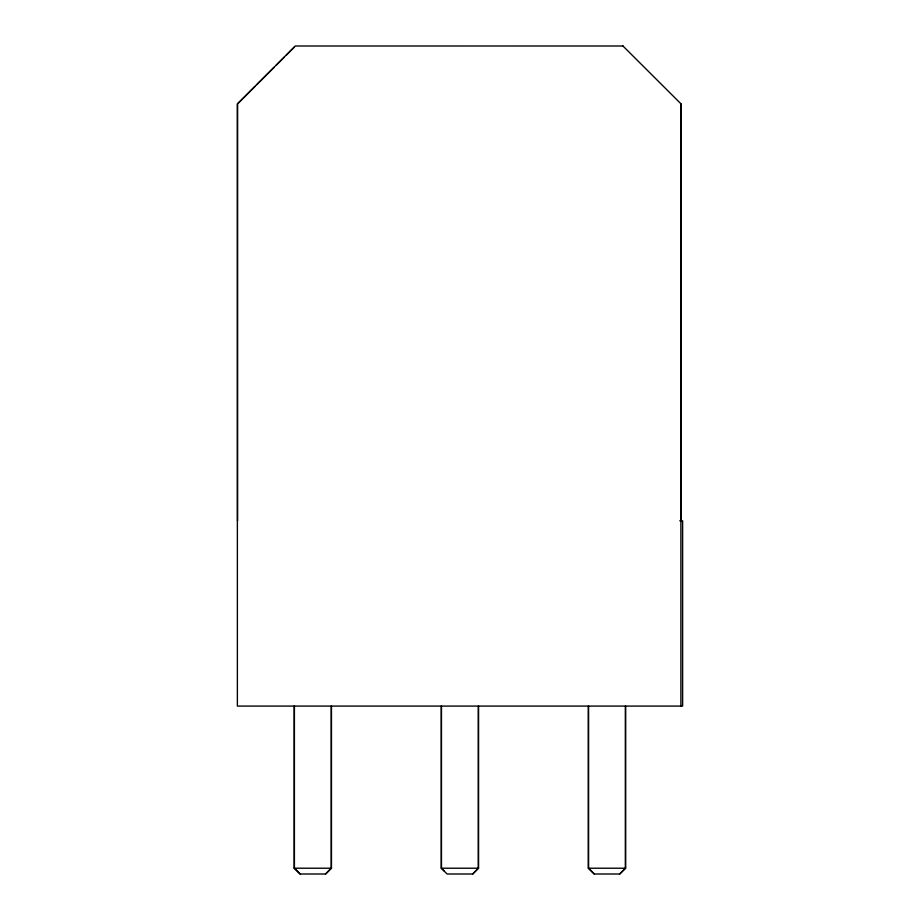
<?xml version="1.0" encoding="UTF-8"?>
<svg xmlns="http://www.w3.org/2000/svg" width="920" height="920" viewBox="0 0 920 920"><rect width="100%" height="100%" fill="white"/><g stroke="black" fill="none" stroke-linecap="round" stroke-linejoin="round"><path stroke-width="1.38" d="M325.519 874L331.269 868.216L331.269 706.088M441.289 706.088L441.289 868.216L447.108 874L472.719 874L478.342 868.216L478.342 706.088M619.654 874L625.416 868.216L625.416 706.088M679.765 520.8L682.629 520.8L682.629 706.088L237.371 706.088L237.371 103.914L295.274 46.011L623.139 46M237.555 520.8L237.555 103.914L254.817 86.641M256.852 84.617L274.114 67.344M276.149 65.308L284.28 57.189M286.304 55.154L294.434 47.023M331.464 706.088L331.464 868.216L325.645 874L300.035 874L294.216 868.216L294.216 706.088M472.719 874L478.538 868.216L478.538 706.088M625.6 706.088L625.6 868.216L619.781 874L594.17 874L588.351 868.216L588.351 706.088M681.064 520.8L680.892 103.914L680.892 706.088M294.216 868.216L331.464 868.216M441.289 868.216L478.538 868.216M588.351 868.216L625.6 868.216M622.955 46L681.064 103.914M594.308 874L588.547 868.216L588.547 706.088M444.36 871.102L441.473 868.216L441.473 706.088M300.173 874L294.411 868.216L294.411 706.088"/></g></svg>
